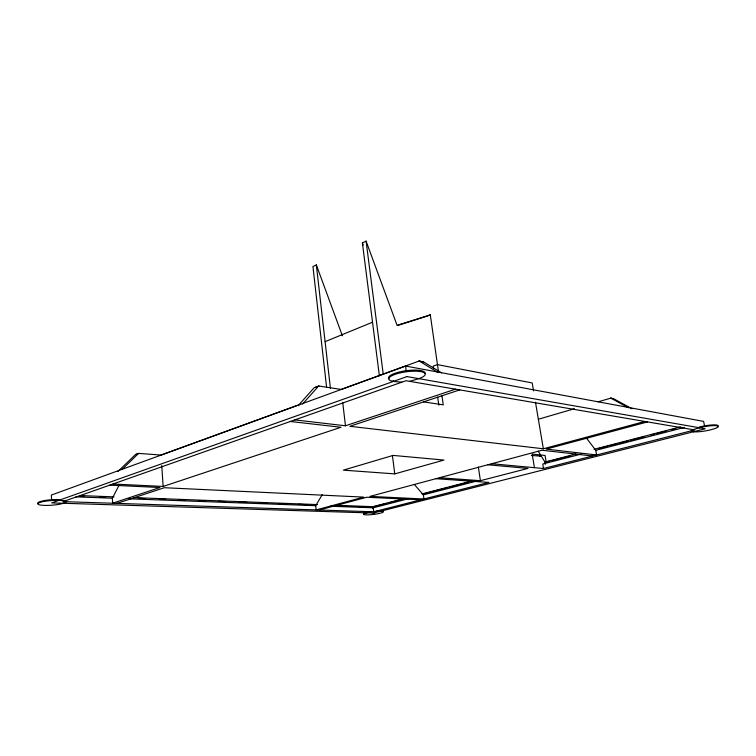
<?xml version="1.0" encoding="UTF-8"?>
<svg xmlns="http://www.w3.org/2000/svg" width="756" height="756" viewBox="0 0 756 756"><rect width="100%" height="100%" fill="white"/><g stroke="black" fill="none" stroke-linecap="round" stroke-linejoin="round"><path stroke-width="1.13" d="M109.743 485.144L159.932 487.507L112.644 503.241L112.379 498.213L119.353 484.653M116.972 503.383L164.298 487.714L363.74 497.108L316.169 509.913L315.724 505.688L322.236 494.651M302.58 404.044L318.654 386.014L341.202 389.425L419.174 361.009L423.445 361.84L441.608 372.888M298.129 405.67L314.241 387.667L318.654 386.014M117.841 471.583L135.437 454.583L138.603 453.392L161.047 455.055L299.215 404.715M121.848 469.618L138.603 453.392M342.373 335.768L316.339 264.931L312.946 266.556L326.554 386.921M379.38 375.798L362.389 242.893L366.084 241.126L397.098 325.345L430.296 314.846L438.461 371.508M325.099 341.655L372.528 322.207M426.564 316.329L430.296 314.846M138.877 453.42L135.437 454.583M315.611 387.289L318.928 386.051M704.545 425.826L703.609 421.404L405.556 366.046L51.38 495.057L51.559 499.763M423.445 361.84L418.871 361.122M66.613 501.729L63.4 503.269A13.835 2.344 -4.2 0 1 44.443 505.386A13.835 2.344 -4.2 0 1 39.851 502.475A13.835 2.344 -4.2 0 1 58.817 500.359L65.233 500.831M409.601 381.345L418.852 378.661A18.418 4.763 -7.7 0 0 420.761 371.621A18.418 4.763 -7.7 0 0 394.887 374.428A18.418 4.763 -7.7 0 0 393.385 381.421L401.814 382.186M112.918 484.02L163.145 486.439L340.994 427.263L290.342 421.479M294.831 419.901L345.454 425.779L455.499 389.17M459.742 389.898L349.82 426.289L543.347 448.78L644.868 421.461M397.741 325.458L425.448 316.679M538.357 419.24L574.437 408.731M598.119 401.833L610.801 398.138L613.522 398.667L632.073 408.788M613.522 398.667L610.527 398.214M691.154 430.873L693.554 431.723A13.221 2.164 -10 0 0 711.018 429.72A13.221 2.164 -10 0 0 716.877 425.76A13.221 2.164 -10 0 0 699.423 427.764L692.931 429.654M394.774 473.88L443.952 460.064L393.101 455.414L343.347 470.147L394.774 473.88L392.411 455.452M319.212 510.007L366.755 497.25L420.78 499.801M647.542 421.914L546.191 449.111L596.616 454.97L595.766 450.33L586.486 438.13M531.421 455.471L540.767 456.123L540.578 454.999M539.822 456.369L540.767 456.123M336.316 505.292L372.784 506.671L403.638 498.677M421.933 493.933L471.073 481.185M575.741 454.044L544.934 462.039L538.206 451.171M593.999 449.31L680.731 426.828M373.823 506.803L386.297 503.572M388.565 502.986L402.183 499.461M422.604 494.178L427.14 492.997M429.408 492.411L447.561 487.714M449.829 487.119L467.983 482.422M545.312 464.269L544.934 462.039L549.621 461.283M551.908 460.688L570.156 455.962M598.667 448.573L607.796 446.21M610.073 445.624L616.924 443.848M619.202 443.262L628.321 440.899M630.608 440.304L644.292 436.76M651.133 434.993L654.564 434.105M656.841 433.509L665.97 431.147M671.668 429.673L675.089 428.784M330.344 506.227L373.228 507.805L409.034 498.554M414.279 484.407L423.379 494.849L475.704 481.336M581.458 454.025L542.751 464.023L543.507 468.512L694.726 429.956L405.963 380.722L63.022 501.606L373.71 511.793L488.877 482.432L435.91 478.699M595.766 450.33L684.577 427.386M439.482 477.735L480.41 480.684L528 468.408L487.818 464.77M371.621 511.727L366.613 512.823A9.979 1.399 -7.1 0 0 366.159 514.864A9.979 1.399 -7.1 0 0 380.136 513.248A9.979 1.399 -7.1 0 0 380.703 511.188L375.968 511.226M75.789 496.862L112.379 498.213M128.473 498.799L315.724 505.688M79.862 495.567L113.976 496.862M133.973 497.618L317.492 504.583M79.626 496.116L84.332 496.295M99.631 496.872L105.519 497.089M138.471 498.327L145.539 498.591M159.658 499.121L165.545 499.338M178.492 499.82L185.551 500.085M198.497 500.576L205.556 500.841M218.503 501.322L225.571 501.587M238.518 502.069L246.749 502.381M258.524 502.825L266.764 503.127M278.529 503.572L286.77 503.883M298.535 504.318L306.775 504.63M338.556 505.821L346.796 506.133M358.561 506.577L366.802 506.879M491.693 463.73L543.507 468.512M592.543 456.01L541.995 450.236L369.958 496.39L423.946 498.988L423.379 494.849M423.483 401.871L443.262 404.857L441.939 395.662M610.801 398.138L628.349 407.72M419.174 361.009L437.828 372.387M362.389 242.893L363.201 245.105M699.423 427.764L699.262 427.027A13.221 2.173 -10 0 1 712.36 424.919A13.221 2.173 -10 0 1 718.039 425.949M693.403 430.996L693.554 431.723M546.201 462.162L545.076 455.49L532.177 454.091L534.426 467.671M533.556 390.899L532.215 382.961L437.459 364.609L433.226 366.121L433.547 368.418M535.475 402.23L543.347 448.78M478.34 466.991L480.41 480.684M437.648 397.08L438.792 405.103M405.556 366.046L406.265 371.309M393.243 380.372L393.385 381.421M366.084 241.126L383.264 374.362M373.228 507.805L373.71 511.793M372.784 506.671L373.029 508.656M366.613 512.823L366.537 512.228A9.979 1.408 -7.1 0 0 363.693 513.929M342.714 402.324L345.454 425.779M316.339 264.931L330.41 388.244M161.746 465.516L163.145 486.439M58.817 500.359L58.788 499.565A13.825 2.353 -4.1 0 0 43.357 500.774A13.825 2.353 -4.1 0 0 38.254 503.628M382.12 510.706A9.979 1.408 -7.1 0 1 382.772 511.708M374.692 513.664A9.979 1.408 -7.1 0 1 372.982 513.891M388.981 378.699A18.418 4.782 -7.7 0 1 405.66 370.79A18.418 4.782 -7.7 0 1 425.033 373.568M406.983 376.582L51.673 502.901L373.407 513.04L705.178 428.775L406.983 376.582"/></g></svg>
